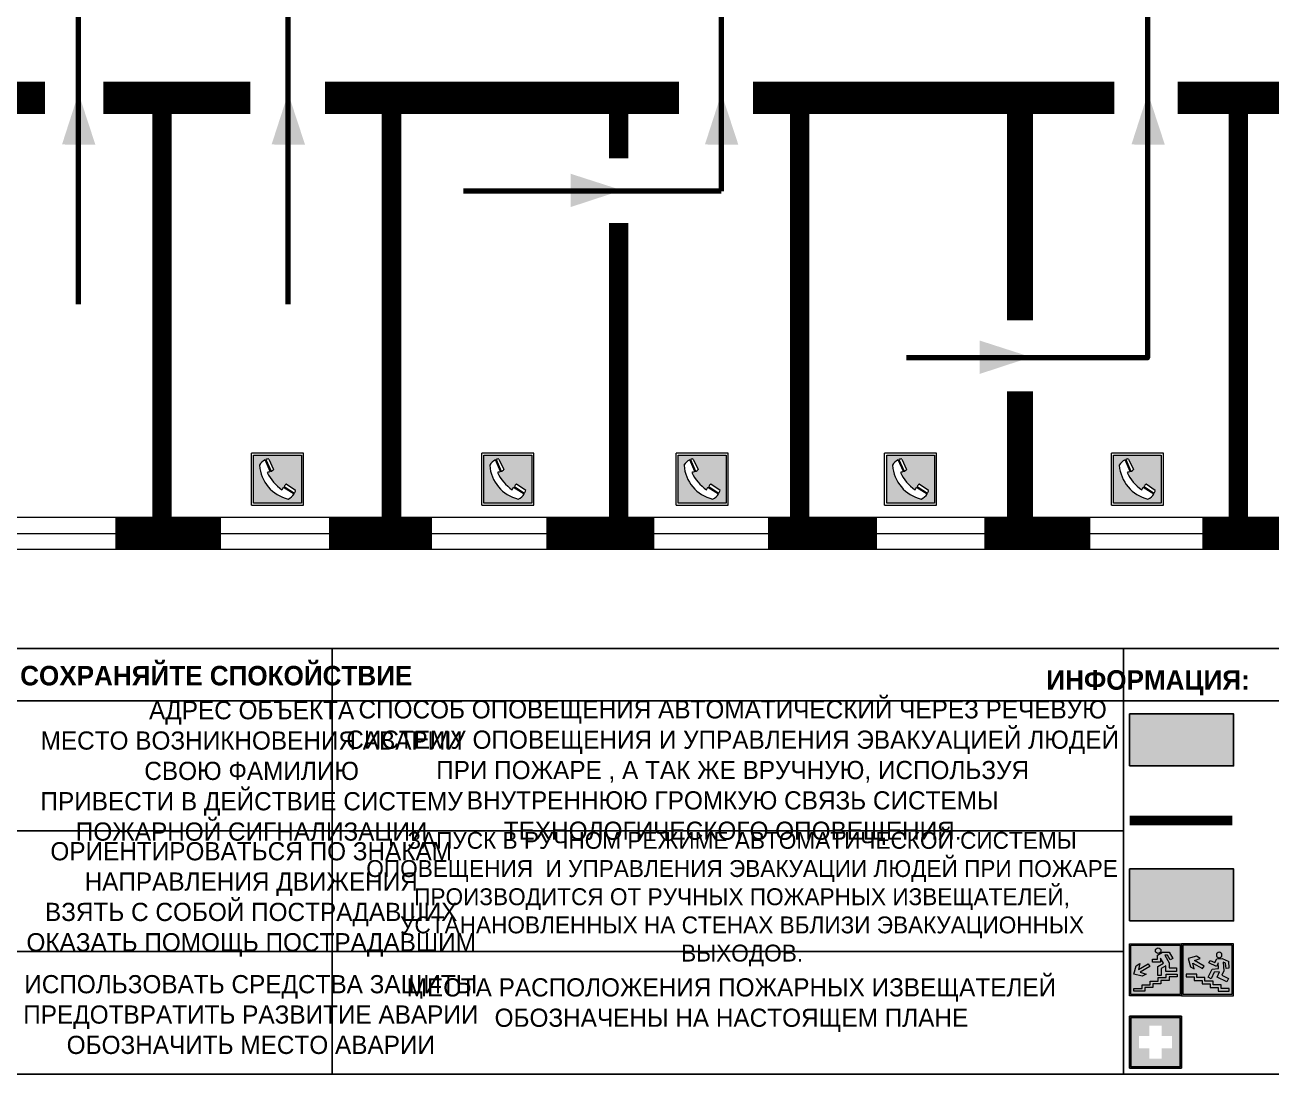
# Model space of a CAD drawing. Header units: millimetres. Extents: x 13114 to 67229, y 22859 to 38520.
# Drawn here: x 24067.5 to 24259.2, y 35974.9 to 36136.3 of the extents above; entities that cross this region are included whole.
import ezdxf

# ---------------------------------------------------------------- set-up
doc = ezdxf.new("R2010")
doc.units = ezdxf.units.MM
doc.layers.add('План_Штампы', color=7, linetype='Continuous')
doc.styles.add('обычный', font='arial.ttf')

# ---------------------------------------------------------------- blocks, each defined once
blk = doc.blocks.new('A$C7B4425F7')
at = {"true_color": 0xffffff}
blk.add_hatch(color=7, dxfattribs=at).paths.add_polyline_path([(0, 0), (-16, 0), (-16, -8), (0, -8)])
h = blk.add_hatch(color=126)
h.paths.add_polyline_path([(-0.2, -0.2), (-15.8, -0.2), (-15.8, -7.8), (-0.2, -7.8)])
h.paths.add_polyline_path([(-11.76, -2.03), (-11.76, -3.66), (-11.17, -3.66, -0.568275), (-11.17, -6.18), (-12.58, -6.18), (-12.58, -2.03)], flags=16)
h.paths.add_polyline_path([(-13.33, -4.12, -0.495768), (-13.59, -6.18), (-15.03, -6.18), (-15.03, -2.03), (-13.59, -2.03, -0.487973)], flags=16)
h.paths.add_polyline_path([(-10.25, -2.03), (-9.48, -2.03), (-9.48, -6.18), (-10.25, -6.18)], flags=16)
h.paths.add_polyline_path([(-13.84, -3.69), (-14.24, -3.69), (-14.24, -3.03), (-13.9, -3.03, -0.692621)], flags=0)
h.paths.add_polyline_path([(-9.15, -2.03), (-8.4, -2.03), (-8.04, -3.07), (-7.68, -2.03), (-6.93, -2.03), (-7.64, -4.1), (-6.93, -6.18), (-7.68, -6.18), (-8.04, -5.14), (-8.4, -6.18), (-9.15, -6.18), (-8.44, -4.1)], flags=16)
h.paths.add_polyline_path([(-11.76, -4.46), (-11.42, -4.46, -0.692621), (-11.36, -5.12), (-11.76, -5.12)], flags=0)
h.paths.add_polyline_path([(-13.9, -5.2), (-14.24, -5.2), (-14.24, -4.55), (-13.84, -4.55, -0.708038)], flags=0)
edge = h.paths.add_edge_path(flags=16)
edge.add_ellipse((-5.51, -4.08), major_axis=(0, 2.05), ratio=0.586184, start_angle=0, end_angle=360)
edge = h.paths.add_edge_path(flags=0)
edge.add_ellipse((-5.51, -4.08), major_axis=(0, 1.14), ratio=0.454828, start_angle=0, end_angle=360)
h.paths.add_polyline_path([(-4.13, -4.96, 0.377264), (-3.48, -4.52, 0.0555), (-3.16, -2.03), (-1.66, -2.03), (-1.66, -4.96), (-0.96, -4.96), (-0.96, -7.01), (-1.75, -7.01), (-1.75, -6.18), (-3.3, -6.18), (-3.3, -7.02), (-4.13, -7.02)], flags=16)
h.paths.add_polyline_path([(-2.73, -2.91), (-2.28, -2.91), (-2.28, -4.96), (-3.05, -4.96, 0.079136)], flags=0)
at = {"color": 126}
blk.add_lwpolyline([(-16, -8), (0, -8), (0, 0), (-16, 0)], close=True, dxfattribs=at)
blk = doc.blocks.new('A$C18900ED3')
h = blk.add_hatch(color=126)
h.paths.add_polyline_path([(-0.18, -0.18), (-7.02, -0.18), (-7.02, -7.02), (-0.18, -7.02)])
h.paths.add_polyline_path([(-5.89, -4.46), (-5.89, -2.77), (-4.46, -2.77), (-4.46, -1.31), (-2.77, -1.31), (-2.77, -2.77), (-1.33, -2.77), (-1.33, -4.46), (-2.77, -4.46), (-2.77, -5.89), (-4.46, -5.89), (-4.46, -4.46)], flags=16)
at = {"color": 126}
for p, q in [((-7.2, 0), (-7.2, -7.2)), ((0, 0), (-7.2, 0)), ((0, -7.2), (0, 0)), ((-7.02, -7.02), (-7.02, -0.18)), ((-7.02, -0.18), (-0.18, -0.18)), ((-0.18, -0.18), (-0.18, -7.02)), ((-7.2, -7.2), (0, -7.2)), ((-0.18, -7.02), (-7.02, -7.02))]:
    blk.add_line(p, q, dxfattribs=at)
blk = doc.blocks.new('вниз 3')
at = {"lineweight": 0, "true_color": 0xffffff}
h = blk.add_hatch(color=7, dxfattribs=at)
h.dxf.hatch_style = 1
h.paths.add_polyline_path([(40997.5, -4475.69), (40997.25, -4475.28), (40995.76, -4476.15), (40995.97, -4475.23), (40995.39, -4475.56), (40995.05, -4476.83), (40996.33, -4477.17), (40996.91, -4476.83), (40996, -4476.55)], flags=0)
h.paths.add_polyline_path([(40999.81, -4473.95), (41000.22, -4473.95), (41000.64, -4474.67), (41001.03, -4474.43), (41000.46, -4473.49), (41000.42, -4473.49), (40999.43, -4473.49), (40998.68, -4473.92), (40998.68, -4474.57), (40997.88, -4474.57), (40997.88, -4475), (40999.14, -4475), (40999.14, -4474.43), (40999.14, -4474.38), (40999.59, -4475.15), (40998.72, -4475.67), (40998.72, -4477.06), (40999.24, -4477.06), (40999.24, -4475.96), (40999.95, -4475.56), (40999.95, -4476.43), (41001.61, -4476.43), (41001.61, -4475.88), (41000.47, -4475.88), (41000.47, -4475.12)], flags=0)
h.paths.add_polyline_path([(40999.2, -4473.24, 1), (40998.35, -4473.24, 1)], flags=0)
h.paths.add_polyline_path([(41000.46, -4477.26), (41001.69, -4477.26), (41001.69, -4476.84), (41000.03, -4476.84), (41000.03, -4477.39), (40998.78, -4477.39), (40998.78, -4477.95), (40997.53, -4477.95), (40997.53, -4478.5), (40996.29, -4478.5), (40996.29, -4479.06), (40995.05, -4479.06), (40995.05, -4479.48), (40995.29, -4479.48), (40996.72, -4479.48), (40996.72, -4478.92), (40997.97, -4478.92), (40997.97, -4478.36), (40999.2, -4478.36), (40999.2, -4477.81), (41000.46, -4477.81)], flags=0)
h.paths.add_polyline_path([(41002.37, -4472.17), (40994.37, -4472.17), (40994.37, -4480.17), (41002.37, -4480.17)])
h.paths.add_polyline_path([(41002.16, -4479.96), (40994.57, -4479.96), (40994.57, -4472.37), (41002.16, -4472.37)], flags=16)
h.paths.add_polyline_path([(41001.61, -4475.88), (41001.61, -4476.43), (40999.95, -4476.43), (40999.95, -4475.56), (40999.24, -4475.96), (40999.24, -4477.06), (40998.72, -4477.06), (40998.72, -4475.67), (40999.59, -4475.15), (40999.14, -4474.38), (40999.14, -4474.43), (40999.14, -4475), (40997.88, -4475), (40997.88, -4474.57), (40998.68, -4474.57), (40998.68, -4473.92), (40999.43, -4473.49), (41000.42, -4473.49), (41000.46, -4473.49), (41001.03, -4474.43), (41000.64, -4474.67), (41000.22, -4473.95), (40999.81, -4473.95), (41000.47, -4475.12), (41000.47, -4475.88)], flags=0)
h.paths.add_polyline_path([(41001.69, -4476.84), (41001.69, -4477.26), (41000.46, -4477.26), (41000.46, -4477.81), (40999.2, -4477.81), (40999.2, -4478.36), (40997.97, -4478.36), (40997.97, -4478.92), (40996.72, -4478.92), (40996.72, -4479.48), (40995.05, -4479.48), (40995.05, -4479.06), (40996.29, -4479.06), (40996.29, -4478.5), (40997.53, -4478.5), (40997.53, -4477.95), (40998.78, -4477.95), (40998.78, -4477.39), (41000.03, -4477.39), (41000.03, -4476.84)], flags=0)
h.paths.add_polyline_path([(40998.35, -4473.24, -1), (40999.2, -4473.24, -1)], flags=0)
h.paths.add_polyline_path([(40997.5, -4475.69), (40996, -4476.55), (40996.91, -4476.83), (40996.33, -4477.17), (40995.05, -4476.83), (40995.39, -4475.56), (40995.97, -4475.23), (40995.76, -4476.15), (40997.25, -4475.28)], flags=0)
at = {"lineweight": 0}
h = blk.add_hatch(color=126, dxfattribs=at)
h.dxf.hatch_style = 1
h.paths.add_polyline_path([(41002.16, -4472.37), (40994.57, -4472.37), (40994.57, -4479.96), (41002.16, -4479.96)])
h.paths.add_polyline_path([(40995.97, -4475.23), (40995.76, -4476.15), (40997.25, -4475.28), (40997.5, -4475.69), (40996, -4476.55), (40996.91, -4476.83), (40996.33, -4477.17), (40995.05, -4476.83), (40995.39, -4475.56)], flags=16)
h.paths.add_polyline_path([(40997.88, -4474.57), (40998.68, -4474.57), (40998.68, -4473.92), (40999.43, -4473.49), (41000.42, -4473.49), (41000.46, -4473.49), (41001.03, -4474.43), (41000.64, -4474.67), (41000.22, -4473.95), (40999.81, -4473.95), (41000.47, -4475.12), (41000.47, -4475.88), (41001.61, -4475.88), (41001.61, -4476.43), (40999.95, -4476.43), (40999.95, -4475.56), (40999.24, -4475.96), (40999.24, -4477.06), (40998.72, -4477.06), (40998.72, -4475.67), (40999.59, -4475.15), (40999.14, -4474.38), (40999.14, -4474.43), (40999.14, -4475), (40997.88, -4475)], flags=16)
h.paths.add_polyline_path([(40998.35, -4473.24, -1), (40999.2, -4473.24, -1)], flags=16)
h.paths.add_polyline_path([(40997.53, -4477.95), (40998.78, -4477.95), (40998.78, -4477.39), (41000.03, -4477.39), (41000.03, -4476.84), (41001.69, -4476.84), (41001.69, -4477.26), (41000.46, -4477.26), (41000.46, -4477.81), (40999.2, -4477.81), (40999.2, -4478.36), (40997.97, -4478.36), (40997.97, -4478.92), (40996.72, -4478.92), (40996.72, -4479.48), (40995.05, -4479.48), (40995.05, -4479.06), (40996.29, -4479.06), (40996.29, -4478.5), (40997.53, -4478.5)], flags=16)
at = {"lineweight": 0, "true_color": 0xffffff}
h = blk.add_hatch(color=7, dxfattribs=at)
h.dxf.hatch_style = 1
h.paths.add_polyline_path([(40999.2, -4473.24, 1), (40998.35, -4473.24, 1)])
h.paths.add_polyline_path([(40999.81, -4473.95), (41000.22, -4473.95), (41000.64, -4474.67), (41001.03, -4474.43), (41000.46, -4473.49), (41000.42, -4473.49), (40999.43, -4473.49), (40998.68, -4473.92), (40998.68, -4474.57), (40997.88, -4474.57), (40997.88, -4475), (40999.14, -4475), (40999.14, -4474.43), (40999.14, -4474.38), (40999.59, -4475.15), (40998.72, -4475.67), (40998.72, -4477.06), (40999.24, -4477.06), (40999.24, -4475.96), (40999.95, -4475.56), (40999.95, -4476.43), (41001.61, -4476.43), (41001.61, -4475.88), (41000.47, -4475.88), (41000.47, -4475.12)])
h.paths.add_polyline_path([(40999.2, -4477.81), (41000.46, -4477.81), (41000.46, -4477.26), (41001.69, -4477.26), (41001.69, -4476.84), (41000.03, -4476.84), (41000.03, -4477.39), (40998.78, -4477.39), (40998.78, -4477.95), (40997.53, -4477.95), (40997.53, -4478.5), (40996.29, -4478.5), (40996.29, -4479.06), (40995.05, -4479.06), (40995.05, -4479.48), (40995.29, -4479.48), (40996.72, -4479.48), (40996.72, -4478.92), (40997.97, -4478.92), (40997.97, -4478.36), (40999.2, -4478.36)])
h.paths.add_polyline_path([(40997.5, -4475.69), (40997.25, -4475.28), (40995.76, -4476.15), (40995.97, -4475.23), (40995.39, -4475.56), (40995.05, -4476.83), (40996.33, -4477.17), (40996.91, -4476.83), (40996, -4476.55)])
at = {"color": 126, "lineweight": 0}
for points in [[(40994.37, -4472.17), (41002.37, -4472.17), (41002.37, -4480.17), (40994.37, -4480.17)], [(40994.57, -4472.37), (41002.16, -4472.37), (41002.16, -4479.96), (40994.57, -4479.96)]]:
    blk.add_lwpolyline(points, close=True, dxfattribs=at)
for points in [[(40999.14, -4474.43), (40999.14, -4475), (40997.88, -4475), (40997.88, -4474.57), (40998.68, -4474.57), (40998.68, -4473.92), (40999.43, -4473.49), (41000.42, -4473.49), (41000.46, -4473.49), (41001.03, -4474.43), (41000.64, -4474.67), (41000.22, -4473.95), (40999.81, -4473.95), (41000.47, -4475.12), (41000.47, -4475.88), (41001.61, -4475.88), (41001.61, -4476.43), (40999.95, -4476.43), (40999.95, -4475.56), (40999.24, -4475.96), (40999.24, -4477.06), (40998.72, -4477.06), (40998.72, -4475.67), (40999.59, -4475.15), (40999.14, -4474.38), (40999.14, -4474.43)], [(40995.05, -4476.83), (40995.39, -4475.56), (40995.97, -4475.23), (40995.76, -4476.15), (40997.25, -4475.28), (40997.5, -4475.69), (40996, -4476.55), (40996.91, -4476.83), (40996.33, -4477.17), (40995.05, -4476.83)], [(40995.29, -4479.48), (40995.05, -4479.48), (40995.05, -4479.06), (40996.29, -4479.06), (40996.29, -4478.5), (40997.53, -4478.5), (40997.53, -4477.95), (40998.78, -4477.95), (40998.78, -4477.39), (41000.03, -4477.39), (41000.03, -4476.84), (41001.69, -4476.84), (41001.69, -4477.26), (41000.46, -4477.26), (41000.46, -4477.81), (40999.2, -4477.81), (40999.2, -4478.36), (40997.97, -4478.36), (40997.97, -4478.92), (40996.72, -4478.92), (40996.72, -4479.48), (40995.05, -4479.48)]]:
    blk.add_lwpolyline(points, dxfattribs=at)
blk.add_circle((40998.77, -4473.24), 0.426, dxfattribs=at)
blk = doc.blocks.new('A$C32E8229D')
at = {"true_color": 0xffffff}
blk.add_hatch(color=7, dxfattribs=at).paths.add_polyline_path([(0, 0), (0, -8), (16, -8), (16, 0)])
h = blk.add_hatch(color=126)
h.paths.add_polyline_path([(0.2, -0.2), (15.8, -0.2), (15.8, -7.8), (0.2, -7.8)])
h.paths.add_polyline_path([(13.49, -2.05), (12.08, -2.05), (11.37, -2.63, 0.162397), (11.29, -2.84), (11.29, -3.63), (10.35, -3.63), (10.35, -4.05), (11.68, -4.05), (11.68, -3.48), (12.26, -4.28), (11.29, -5.1), (11.29, -6.78), (11.85, -6.78), (11.85, -5.44), (12.8, -4.64), (12.8, -5.94), (14.46, -5.94), (14.46, -5.39), (13.45, -5.39), (13.45, -3.97), (12.46, -2.59), (13.15, -2.59), (13.69, -3.34), (14.18, -3)], flags=16)
h.paths.add_polyline_path([(10.74, -1.82, 1), (11.8, -1.82, 1)], flags=16)
h.paths.add_polyline_path([(9.39, -3.59), (5.99, -3.59), (6.56, -3.03), (5.91, -3.03), (5.1, -3.83), (5.91, -4.64), (6.56, -4.64), (5.99, -4.09), (9.39, -4.09)], flags=16)
h.paths.add_polyline_path([(4.29, -1.08), (1.72, -1.08), (1.72, -6.6), (4.29, -6.6)], flags=16)
at = {"color": 126}
blk.add_lwpolyline([(16, -8), (0, -8), (0, 0), (16, 0)], close=True, dxfattribs=at)
blk = doc.blocks.new('вверх')
at = {"lineweight": 0, "true_color": 0xffffff}
h = blk.add_hatch(color=7, dxfattribs=at)
h.dxf.hatch_style = 1
h.paths.add_polyline_path([(40999.03, -4475.37), (41000.53, -4474.51), (40999.62, -4474.22), (41000.2, -4473.88), (41001.48, -4474.22), (41001.13, -4475.49), (41000.55, -4475.82), (41000.76, -4474.91), (40999.27, -4475.77)], flags=0)
h.paths.add_polyline_path([(40998.09, -4474.5), (40998.28, -4474.89), (40997.14, -4475.43), (40996.89, -4474.92), (40996.87, -4474.87), (40996.8, -4475.75), (40997.81, -4475.85), (40998.41, -4477.11), (40997.94, -4477.33), (40997.47, -4476.34), (40996.66, -4476.28), (40997.03, -4477.06), (40995.52, -4477.78), (40995.29, -4477.28), (40996.32, -4476.79), (40996, -4476.11), (40996.09, -4474.77), (40995.72, -4474.94), (40995.64, -4475.77), (40995.2, -4475.72), (40995.3, -4474.63), (40995.33, -4474.61), (40996.23, -4474.19), (40997.09, -4474.25), (40997.37, -4474.84)], flags=0)
h.paths.add_polyline_path([(40997.14, -4473.68, -1), (40996.29, -4473.68, -1)], flags=0)
h.paths.add_polyline_path([(41000.58, -4477.58), (41000.58, -4477.03), (41001.81, -4477.03), (41001.81, -4476.6), (41000.15, -4476.6), (41000.15, -4477.16), (40998.9, -4477.16), (40998.9, -4477.72), (40997.65, -4477.72), (40997.65, -4478.27), (40996.41, -4478.27), (40996.41, -4478.82), (40995.17, -4478.82), (40995.17, -4479.25), (40995.41, -4479.25), (40996.84, -4479.25), (40996.84, -4478.69), (40998.09, -4478.69), (40998.09, -4478.13), (40999.32, -4478.13), (40999.32, -4477.58)], flags=0)
h.paths.add_polyline_path([(41002.49, -4471.94), (40994.49, -4471.94), (40994.49, -4479.94), (41002.49, -4479.94)])
h.paths.add_polyline_path([(41002.28, -4479.72), (40994.69, -4479.72), (40994.69, -4472.14), (41002.28, -4472.14)], flags=16)
h.paths.add_polyline_path([(41001.81, -4476.6), (41001.81, -4477.03), (41000.58, -4477.03), (41000.58, -4477.58), (40999.32, -4477.58), (40999.32, -4478.13), (40998.09, -4478.13), (40998.09, -4478.69), (40996.84, -4478.69), (40996.84, -4479.25), (40995.17, -4479.25), (40995.17, -4478.82), (40996.41, -4478.82), (40996.41, -4478.27), (40997.65, -4478.27), (40997.65, -4477.72), (40998.9, -4477.72), (40998.9, -4477.16), (41000.15, -4477.16), (41000.15, -4476.6)], flags=0)
at = {"lineweight": 0}
h = blk.add_hatch(color=126, dxfattribs=at)
h.dxf.hatch_style = 1
h.paths.add_polyline_path([(40994.69, -4479.72), (41002.28, -4479.72), (41002.28, -4472.14), (40994.69, -4472.14)])
h.paths.add_polyline_path([(40999.03, -4475.37), (41000.53, -4474.51), (40999.62, -4474.22), (41000.2, -4473.88), (41001.48, -4474.22), (41001.13, -4475.49), (41000.55, -4475.82), (41000.76, -4474.91), (40999.27, -4475.77)], flags=16)
h.paths.add_polyline_path([(40997.09, -4474.25), (40997.37, -4474.84), (40998.09, -4474.5), (40998.28, -4474.89), (40997.14, -4475.43), (40996.89, -4474.92), (40996.87, -4474.87), (40996.8, -4475.75), (40997.81, -4475.85), (40998.41, -4477.11), (40997.94, -4477.33), (40997.47, -4476.34), (40996.66, -4476.28), (40997.03, -4477.06), (40995.52, -4477.78), (40995.29, -4477.28), (40996.32, -4476.79), (40996, -4476.11), (40996.09, -4474.77), (40995.72, -4474.94), (40995.64, -4475.77), (40995.2, -4475.72), (40995.3, -4474.63), (40995.33, -4474.61), (40996.23, -4474.19)], flags=16)
h.paths.add_polyline_path([(40996.29, -4473.68, -1), (40997.14, -4473.68, -1)], flags=16)
h.paths.add_polyline_path([(40997.65, -4477.72), (40998.9, -4477.72), (40998.9, -4477.16), (41000.15, -4477.16), (41000.15, -4476.6), (41001.81, -4476.6), (41001.81, -4477.03), (41000.58, -4477.03), (41000.58, -4477.58), (40999.32, -4477.58), (40999.32, -4478.13), (40998.09, -4478.13), (40998.09, -4478.69), (40996.84, -4478.69), (40996.84, -4479.25), (40995.17, -4479.25), (40995.17, -4478.82), (40996.41, -4478.82), (40996.41, -4478.27), (40997.65, -4478.27)], flags=16)
at = {"lineweight": 0, "true_color": 0xffffff}
h = blk.add_hatch(color=7, dxfattribs=at)
h.dxf.hatch_style = 1
h.paths.add_polyline_path([(40997.14, -4473.68, 1), (40996.29, -4473.68, 1)])
h.paths.add_polyline_path([(40998.28, -4474.89), (40998.09, -4474.5), (40997.37, -4474.84), (40997.09, -4474.25), (40996.23, -4474.19), (40995.33, -4474.61), (40995.3, -4474.63), (40995.2, -4475.72), (40995.64, -4475.77), (40995.72, -4474.94), (40996.09, -4474.77), (40996, -4476.11), (40996.32, -4476.79), (40995.29, -4477.28), (40995.52, -4477.78), (40997.03, -4477.06), (40996.66, -4476.28), (40997.47, -4476.34), (40997.94, -4477.33), (40998.41, -4477.11), (40997.81, -4475.85), (40996.8, -4475.75), (40996.87, -4474.87), (40996.89, -4474.92), (40997.14, -4475.43)])
h.paths.add_polyline_path([(40998.09, -4478.13), (40999.32, -4478.13), (40999.32, -4477.58), (41000.58, -4477.58), (41000.58, -4477.03), (41001.81, -4477.03), (41001.81, -4476.6), (41000.15, -4476.6), (41000.15, -4477.16), (40998.9, -4477.16), (40998.9, -4477.72), (40997.65, -4477.72), (40997.65, -4478.27), (40996.41, -4478.27), (40996.41, -4478.82), (40995.17, -4478.82), (40995.17, -4479.25), (40995.41, -4479.25), (40996.84, -4479.25), (40996.84, -4478.69), (40998.09, -4478.69)])
h.paths.add_polyline_path([(40999.03, -4475.37), (40999.27, -4475.77), (41000.76, -4474.91), (41000.55, -4475.82), (41001.13, -4475.49), (41001.48, -4474.22), (41000.2, -4473.88), (40999.62, -4474.22), (41000.53, -4474.51)])
at = {"color": 126, "lineweight": 0}
for points in [[(40994.49, -4471.94), (41002.49, -4471.94), (41002.49, -4479.94), (40994.49, -4479.94)], [(40994.69, -4472.14), (41002.28, -4472.14), (41002.28, -4479.72), (40994.69, -4479.72)]]:
    blk.add_lwpolyline(points, close=True, dxfattribs=at)
for points in [[(41001.48, -4474.22), (41001.13, -4475.49), (41000.55, -4475.82), (41000.76, -4474.91), (40999.27, -4475.77), (40999.03, -4475.37), (41000.53, -4474.51), (40999.62, -4474.22), (41000.2, -4473.88), (41001.48, -4474.22)], [(40996.89, -4474.92), (40997.14, -4475.43), (40998.28, -4474.89), (40998.09, -4474.5), (40997.37, -4474.84), (40997.09, -4474.25), (40996.23, -4474.19), (40995.33, -4474.61), (40995.3, -4474.63), (40995.2, -4475.72), (40995.64, -4475.77), (40995.72, -4474.94), (40996.09, -4474.77), (40996, -4476.11), (40996.32, -4476.79), (40995.29, -4477.28), (40995.52, -4477.78), (40997.03, -4477.06), (40996.66, -4476.28), (40997.47, -4476.34), (40997.94, -4477.33), (40998.41, -4477.11), (40997.81, -4475.85), (40996.8, -4475.75), (40996.87, -4474.87), (40996.89, -4474.92)], [(40995.41, -4479.25), (40995.17, -4479.25), (40995.17, -4478.82), (40996.41, -4478.82), (40996.41, -4478.27), (40997.65, -4478.27), (40997.65, -4477.72), (40998.9, -4477.72), (40998.9, -4477.16), (41000.15, -4477.16), (41000.15, -4476.6), (41001.81, -4476.6), (41001.81, -4477.03), (41000.58, -4477.03), (41000.58, -4477.58), (40999.32, -4477.58), (40999.32, -4478.13), (40998.09, -4478.13), (40998.09, -4478.69), (40996.84, -4478.69), (40996.84, -4479.25), (40995.17, -4479.25)]]:
    blk.add_lwpolyline(points, dxfattribs=at)
blk.add_circle((40996.71, -4473.68), 0.426, dxfattribs=at)
blk = doc.blocks.new('A$C456E1F9C')
at = {"lineweight": 5}
h = blk.add_hatch(color=242, dxfattribs=at)
h.paths.add_polyline_path([(0.51, -1.47), (0.51, -13.26), (12.29, -13.26), (12.29, -1.47)])
h.paths.add_polyline_path([(5.42, -4.95, -0.254479), (4.78, -5.4), (3.52, -2.53, -0.209735), (4.23, -2.4)], flags=16)
h.paths.add_polyline_path([(8.53, -8.6), (10.87, -10.17), (10.54, -10.76), (8.03, -9.13, -0.192251)], flags=16)
h.paths.add_polyline_path([(4.61, -5.49, 0.005518), (3.87, -5.72, 0.128647), (7.49, -10.01, 0.00809), (7.83, -9.33), (10.47, -10.97, -0.16736), (8.99, -12.25, -0.327862), (1.95, -3.95, -0.166952), (3.36, -2.62)], flags=16)
at = {"color": 242, "lineweight": 5}
for p, q in [((0, -13.77), (0, -0.97)), ((12.8, -0.97), (0, -0.97)), ((4.61, -5.49), (3.36, -2.62)), ((3.52, -2.53), (4.78, -5.4)), ((4.23, -2.4), (5.42, -4.95)), ((12.8, -13.77), (12.8, -0.97)), ((8.03, -9.13), (10.54, -10.76)), ((10.81, -10.12), (8.53, -8.6)), ((7.83, -9.33), (10.47, -10.97)), ((10.54, -10.76), (10.8, -10.3)), ((10.8, -10.3), (10.81, -10.12)), ((0, -13.77), (12.8, -13.77))]:
    blk.add_line(p, q, dxfattribs=at)
blk.add_lwpolyline([(0.51, -1.47), (12.29, -1.47), (12.29, -13.26), (0.51, -13.26)], close=True, dxfattribs=at)
for centre, radius, start, end in [((4.59, -5.34), 2.99, 114.2845, 152.1974), ((4.02, -3.27), 0.891, 76.3284, 123.7092), ((11.12, -3.31), 9.19, 183.9915, 256.6009), ((14.98, -39.1), 35.17, 107.1487, 108.4135), ((13.86, -0.94), 11.08, 205.5536, 234.8762), ((4.68, -4.59), 0.824, 276.9621, 334.0723), ((8.94, -9.5), 0.989, 114.4092, 157.9388), ((-13.31, 0.8), 23.44, 332.5487, 334.4027), ((7.87, -9.46), 3, 291.9291, 329.9329)]:
    blk.add_arc(centre, radius, start, end, dxfattribs=at)

msp = doc.modelspace()

# ---------------------------------------------------------------- linework, layer by layer
at = {"color": 126, "lineweight": 100, "true_color": 0x008754}
for points in [[(24075.67, 36144.25), (24075.67, 36093.28)], [(24107.91, 36144.25), (24107.91, 36093.28)], [(24174.57, 36144.25), (24174.57, 36110.7)], [(24240.18, 36144.25), (24240.18, 36093.28)], [(24174.57, 36110.7), (24134.95, 36110.7)], [(24240.18, 36093.28), (24240.18, 36085.05), (24203.09, 36085.05)]]:
    msp.add_lwpolyline(points, dxfattribs=at)
at = {"lineweight": 100, "const_width": 5}
for points in [[(24008.61, 36125.03), (24070.59, 36125.03)], [(24079.57, 36125.03), (24102.15, 36125.03)], [(24113.65, 36125.03), (24168.1, 36125.03)], [(24179.47, 36125.03), (24235.07, 36125.03)], [(24244.81, 36125.03), (24265.27, 36125.03)], [(24097.66, 36058.05), (24081.37, 36058.05)], [(24130.09, 36058.05), (24114.24, 36058.05)], [(24164.32, 36058.05), (24147.7, 36058.05)], [(24198.55, 36058.05), (24181.79, 36058.05)], [(24231.39, 36058.05), (24215.05, 36058.05)], [(24266.24, 36058.05), (24248.6, 36058.05)]]:
    msp.add_lwpolyline(points, dxfattribs=at)
at = {"lineweight": 0}
for points, const_width in [([(24088.57, 36058.05), (24088.57, 36124.53)], 3), ([(24123.86, 36058.05), (24123.86, 36124.53)], 3), ([(24158.81, 36115.73), (24158.81, 36124.53)], 3), ([(24186.65, 36058.05), (24186.65, 36124.53)], 3), ([(24220.55, 36090.8), (24220.55, 36123.99)], 4), ([(24158.81, 36058.05), (24158.81, 36105.77)], 3), ([(24220.55, 36058.05), (24220.55, 36079.9)], 4)]:
    msp.add_lwpolyline(points, dxfattribs=dict(at, const_width=const_width))
at = {"lineweight": 0, "const_width": 3, "elevation": 3}
msp.add_lwpolyline([(24254.14, 36058.05), (24254.14, 36123.99)], dxfattribs=at)
at = {"lineweight": 0}
for points in [[(23899.05, 36060.52), (24340.05, 36060.52)], [(23899.26, 36058.05), (24340.26, 36058.05)], [(23899.05, 36055.61), (24340.05, 36055.61)]]:
    msp.add_lwpolyline(points, dxfattribs=at)
for points in [[(23970.96, 36032.28), (24114.73, 36032.28), (24114.73, 36040.33), (23970.96, 36040.33)], [(24114.73, 36040.33), (24236.45, 36040.33), (24236.45, 35974.88), (24114.73, 35974.88)], [(24114.73, 36040.33), (24236.45, 36040.33), (24236.45, 36032.28), (24114.73, 36032.28)], [(24236.45, 36032.28), (24380.21, 36032.28), (24380.21, 36040.33), (24236.45, 36040.33)], [(23970.96, 36032.28), (24114.73, 36032.28), (24114.73, 35974.88), (23970.96, 35974.88)], [(24114.73, 36032.28), (24236.45, 36032.28), (24236.45, 36012.28), (24114.73, 36012.28)], [(24236.45, 36032.28), (24380.21, 36032.28), (24380.21, 35974.88), (24236.45, 35974.88)], [(24236.45, 36012.28), (24114.73, 36012.28), (24114.73, 35993.71), (24236.45, 35993.71)]]:
    msp.add_lwpolyline(points, close=True)
at = {"color": 126, "lineweight": 80, "true_color": 0x008754, "const_width": 1.5}
msp.add_lwpolyline([(24253.2, 36013.9), (24237.4, 36013.9)], dxfattribs=at)
for points in [[(24029.38, 36012.28), (23970.96, 36012.28), (24114.73, 36012.28)], [(24029.38, 35993.71), (23970.96, 35993.71), (24114.73, 35993.71)]]:
    msp.add_lwpolyline(points)
at = {"layer": 'План_Штампы', "color": 126, "true_color": 0x008754}
for points in [[(24078.32, 36117.84), (24073.19, 36117.86), (24075.73, 36125.74)], [(24110.57, 36117.84), (24105.43, 36117.86), (24107.98, 36125.74)], [(24177.22, 36117.84), (24172.09, 36117.86), (24174.63, 36125.74)], [(24242.83, 36117.84), (24237.7, 36117.86), (24240.24, 36125.74)], [(24151.42, 36108.23), (24151.43, 36113.36), (24159.31, 36110.82)], [(24214.36, 36082.57), (24214.37, 36087.7), (24222.25, 36085.16)]]:
    msp.add_solid(points, dxfattribs=at)

# ---------------------------------------------------------------- block references
for name, p, xscale, yscale, zscale in [('A$C456E1F9C', (24102.35, 36070.98), 0.625, 0.625, 0.625), ('A$C456E1F9C', (24137.76, 36070.98), 0.625, 0.625, 0.625), ('A$C456E1F9C', (24167.65, 36070.98), 0.625, 0.625, 0.625), ('A$C456E1F9C', (24199.73, 36070.98), 0.625, 0.625, 0.625), ('A$C456E1F9C', (24234.61, 36070.98), 0.625, 0.625, 0.625), ('A$C18900ED3', (24245.4, 35983.79), 1.111111111007631, 1.111111111007631, 1.111111111007631)]:
    msp.add_blockref(name, p, dxfattribs=dict(xscale=xscale, yscale=yscale, zscale=zscale))
at = {"color": 126, "true_color": 0x008754}
msp.add_blockref('вниз 3', (-16756.97, 40467.1), dxfattribs=at)
at = {"xscale": -1}
msp.add_blockref('вверх', (65247.9, 40466.87), dxfattribs=at)
at = {"layer": 'План_Штампы'}
msp.add_blockref('A$C7B4425F7', (24253.4, 36030.28), dxfattribs=at)
at = {"layer": 'План_Штампы', "color": 126, "true_color": 0x008754, "xscale": -1}
msp.add_blockref('A$C32E8229D', (24253.4, 36006.44), dxfattribs=at)

# ---------------------------------------------------------------- texts
at = {"lineweight": 0, "attachment_point": 5, "style": 'обычный'}
for s, insert, char_height, width in [('{\\fProxima Nova Rg|b1|i0|c204|p2;ДЕЙСТВИЯ ПРИ АВАРИИ: СОХРАНЯЙТЕ СПОКОЙСТВИЕ\\H1.6644x; }', (24070.57, 36035.73), 3, 175.1736), ('{\\fProxima Nova Rg|b1|i0|c204|p2;ИНФОРМАЦИЯ:\\H1.1997x; }', (24240.25, 36035.06), 3, 175.1736), ('\\pi-8.4,l8.4,t8.4;{\\fProxima Nova Rg|b0|i0|c204|p2;АДРЕС ОБЪЕКТА\\PМЕСТО ВОЗНИКНОВЕНИЯ АВАРИИ\\PСВОЮ ФАМИЛИЮ\\PПРИВЕСТИ В ДЕЙСТВИЕ СИСТЕМУ \\PПОЖАРНОЙ СИГНАЛИЗАЦИИ}', (24102.36, 36021.11), 2.8, 126.6484), ('{\\fProxima Nova Rg|b0|i0|c204|p2;СПОСОБ ОПОВЕЩЕНИЯ АВТОМАТИЧЕСКИЙ ЧЕРЕЗ РЕЧЕВУЮ СИСТЕМУ ОПОВЕЩЕНИЯ И УПРАВЛЕНИЯ ЭВАКУАЦИЕЙ ЛЮДЕЙ ПРИ ПОЖАРЕ , А ТАК ЖЕ ВРУЧНУЮ, ИСПОЛЬЗУЯ ВНУТРЕННЮЮ ГРОМКУЮ СВЯЗЬ СИСТЕМЫ ТЕХНОЛОГИЧЕСКОГО ОПОВЕЩЕНИЯ.}', (24176.35, 36021.24), 2.8, 118.5618), ('{\\fProxima Nova Rg|b0|i0|c204|p2;\\P\\pt7.8;ЗАПУСК В РУЧНОМ РЕЖИМЕ АВТОМАТИЧЕСКОЙ СИСТЕМЫ ОПОВЕЩЕНИЯ  И УПРАВЛЕНИЯ ЭВАКУАЦИИ ЛЮДЕЙ ПРИ ПОЖАРЕ ПРОИЗВОДИТСЯ ОТ РУЧНЫХ ПОЖАРНЫХ ИЗВЕЩАТЕЛЕЙ, УСТАНАНОВЛЕННЫХ НА СТЕНАХ ВБЛИЗИ ЭВАКУАЦИОННЫХ ВЫХОДОВ. }', (24177.8, 36003.95), 2.6, 121.7868), ('\\pi-8.4,l8.4,t8.4;{\\fProxima Nova Rg|b0|i0|c204|p2;ОРИЕНТИРОВАТЬСЯ ПО ЗНАКАМ \\PНАПРАВЛЕНИЯ ДВИЖЕНИЯ\\PВЗЯТЬ С СОБОЙ ПОСТРАДАВШИХ\\PОКАЗАТЬ ПОМОЩЬ ПОСТРАДАВШИМ}', (24102.29, 36001.75), 2.8, 126.6484), ('\\pi-8.4,l8.4,t8.4;{\\fProxima Nova Rg|b0|i0|c204|p2;ИСПОЛЬЗОВАТЬ СРЕДСТВА ЗАЩИТЫ \\PПРЕДОТВРАТИТЬ РАЗВИТИЕ АВАРИИ\\PОБОЗНАЧИТЬ МЕСТО АВАРИИ}', (24102.23, 35984.02), 2.8, 126.6484), ('\\pt8.4;{\\fProxima Nova Rg|b0|i0|c204|p2;\\PМЕСТА РАСПОЛОЖЕНИЯ ПОЖАРНЫХ ИЗВЕЩАТЕЛЕЙ ОБОЗНАЧЕНЫ НА НАСТОЯЩЕМ ПЛАНЕ}', (24176.16, 35987.81), 2.8, 118.5618)]:
    msp.add_mtext(s, dxfattribs=dict(at, insert=insert, char_height=char_height, width=width))

doc.saveas('drawing.dxf')
